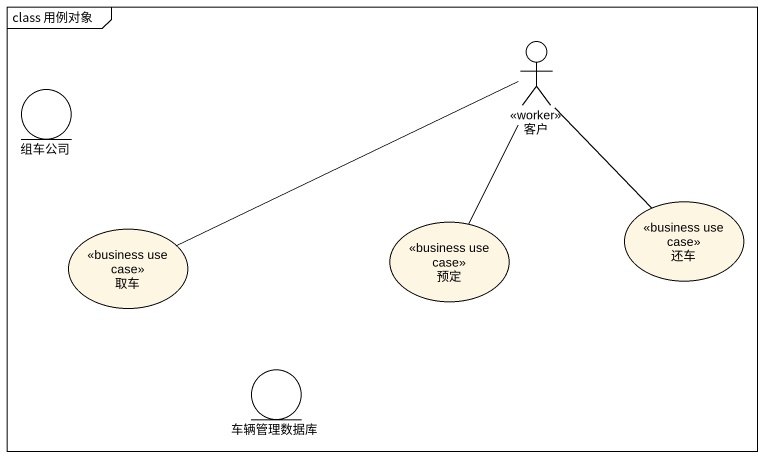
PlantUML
@startuml
mainframe class 用例对象
actor 客户 <<worker>>
entity 组车公司
usecase 取车 <<business use case>>
usecase 预定 <<business use case>>
usecase 还车 <<business use case>>
entity 车辆管理数据库
客户 -left- 取车
客户 -- 预定
客户 -- 还车
@enduml
